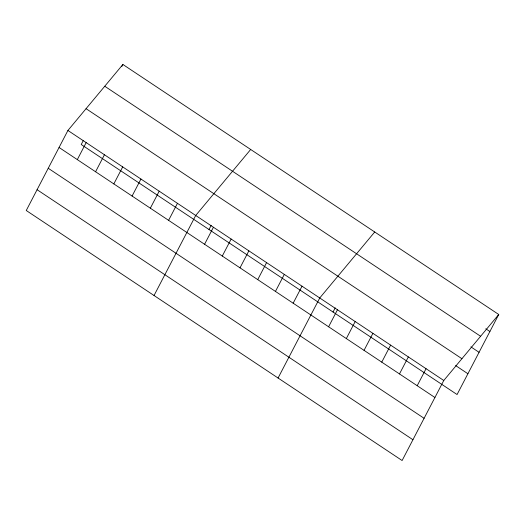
<?xml version="1.0" encoding="UTF-8"?>
<svg xmlns="http://www.w3.org/2000/svg" width="525" height="525" viewBox="0 0 525 525"><rect width="100%" height="100%" fill="white"/><g stroke="black" fill="none" stroke-linecap="round" stroke-linejoin="round"><path stroke-width="0.79" d="M67.922 130.463L26.25 210.505L402.111 460.53L443.776 380.487L498.75 314.495L122.889 64.47L67.922 130.463L443.776 380.487M83.39 140.352L81.224 144.513L457.078 394.538L498.75 314.495M121.78 66.596L122.889 64.47M77.319 159.613L86.172 142.603M95.576 171.76L104.429 154.75M113.833 183.907L122.686 166.891M132.09 196.048L140.943 179.038M150.34 208.195L159.2 191.179M168.597 220.336L177.457 203.326M154.042 295.516L195.713 215.467L250.681 149.474M209.016 229.523L211.181 225.363M204.573 244.269L213.432 227.259M222.292 256.056L231.151 239.046M240.01 267.842L248.87 250.832M257.729 279.628L266.588 262.618M275.448 291.414L284.307 274.404M293.167 303.207L302.026 286.191M278.073 378.026L319.745 297.977L374.719 231.984M333.047 312.034L335.213 307.873M328.611 326.78L337.463 309.763M346.329 338.566L355.182 321.556M364.048 350.352L372.901 333.342M381.767 362.138L390.62 345.128M399.486 373.925L408.338 356.915M417.204 385.711L426.057 368.701M485.802 328.788L489.897 331.511M104.751 86.244L480.611 336.276M470.886 346.867L479.062 352.308M86.061 108.682L461.921 358.713M455.641 365.577L467.906 373.741M59.062 147.472L434.923 397.504M48.234 168.269L424.095 418.3M37.078 189.702L412.939 439.733"/></g></svg>
